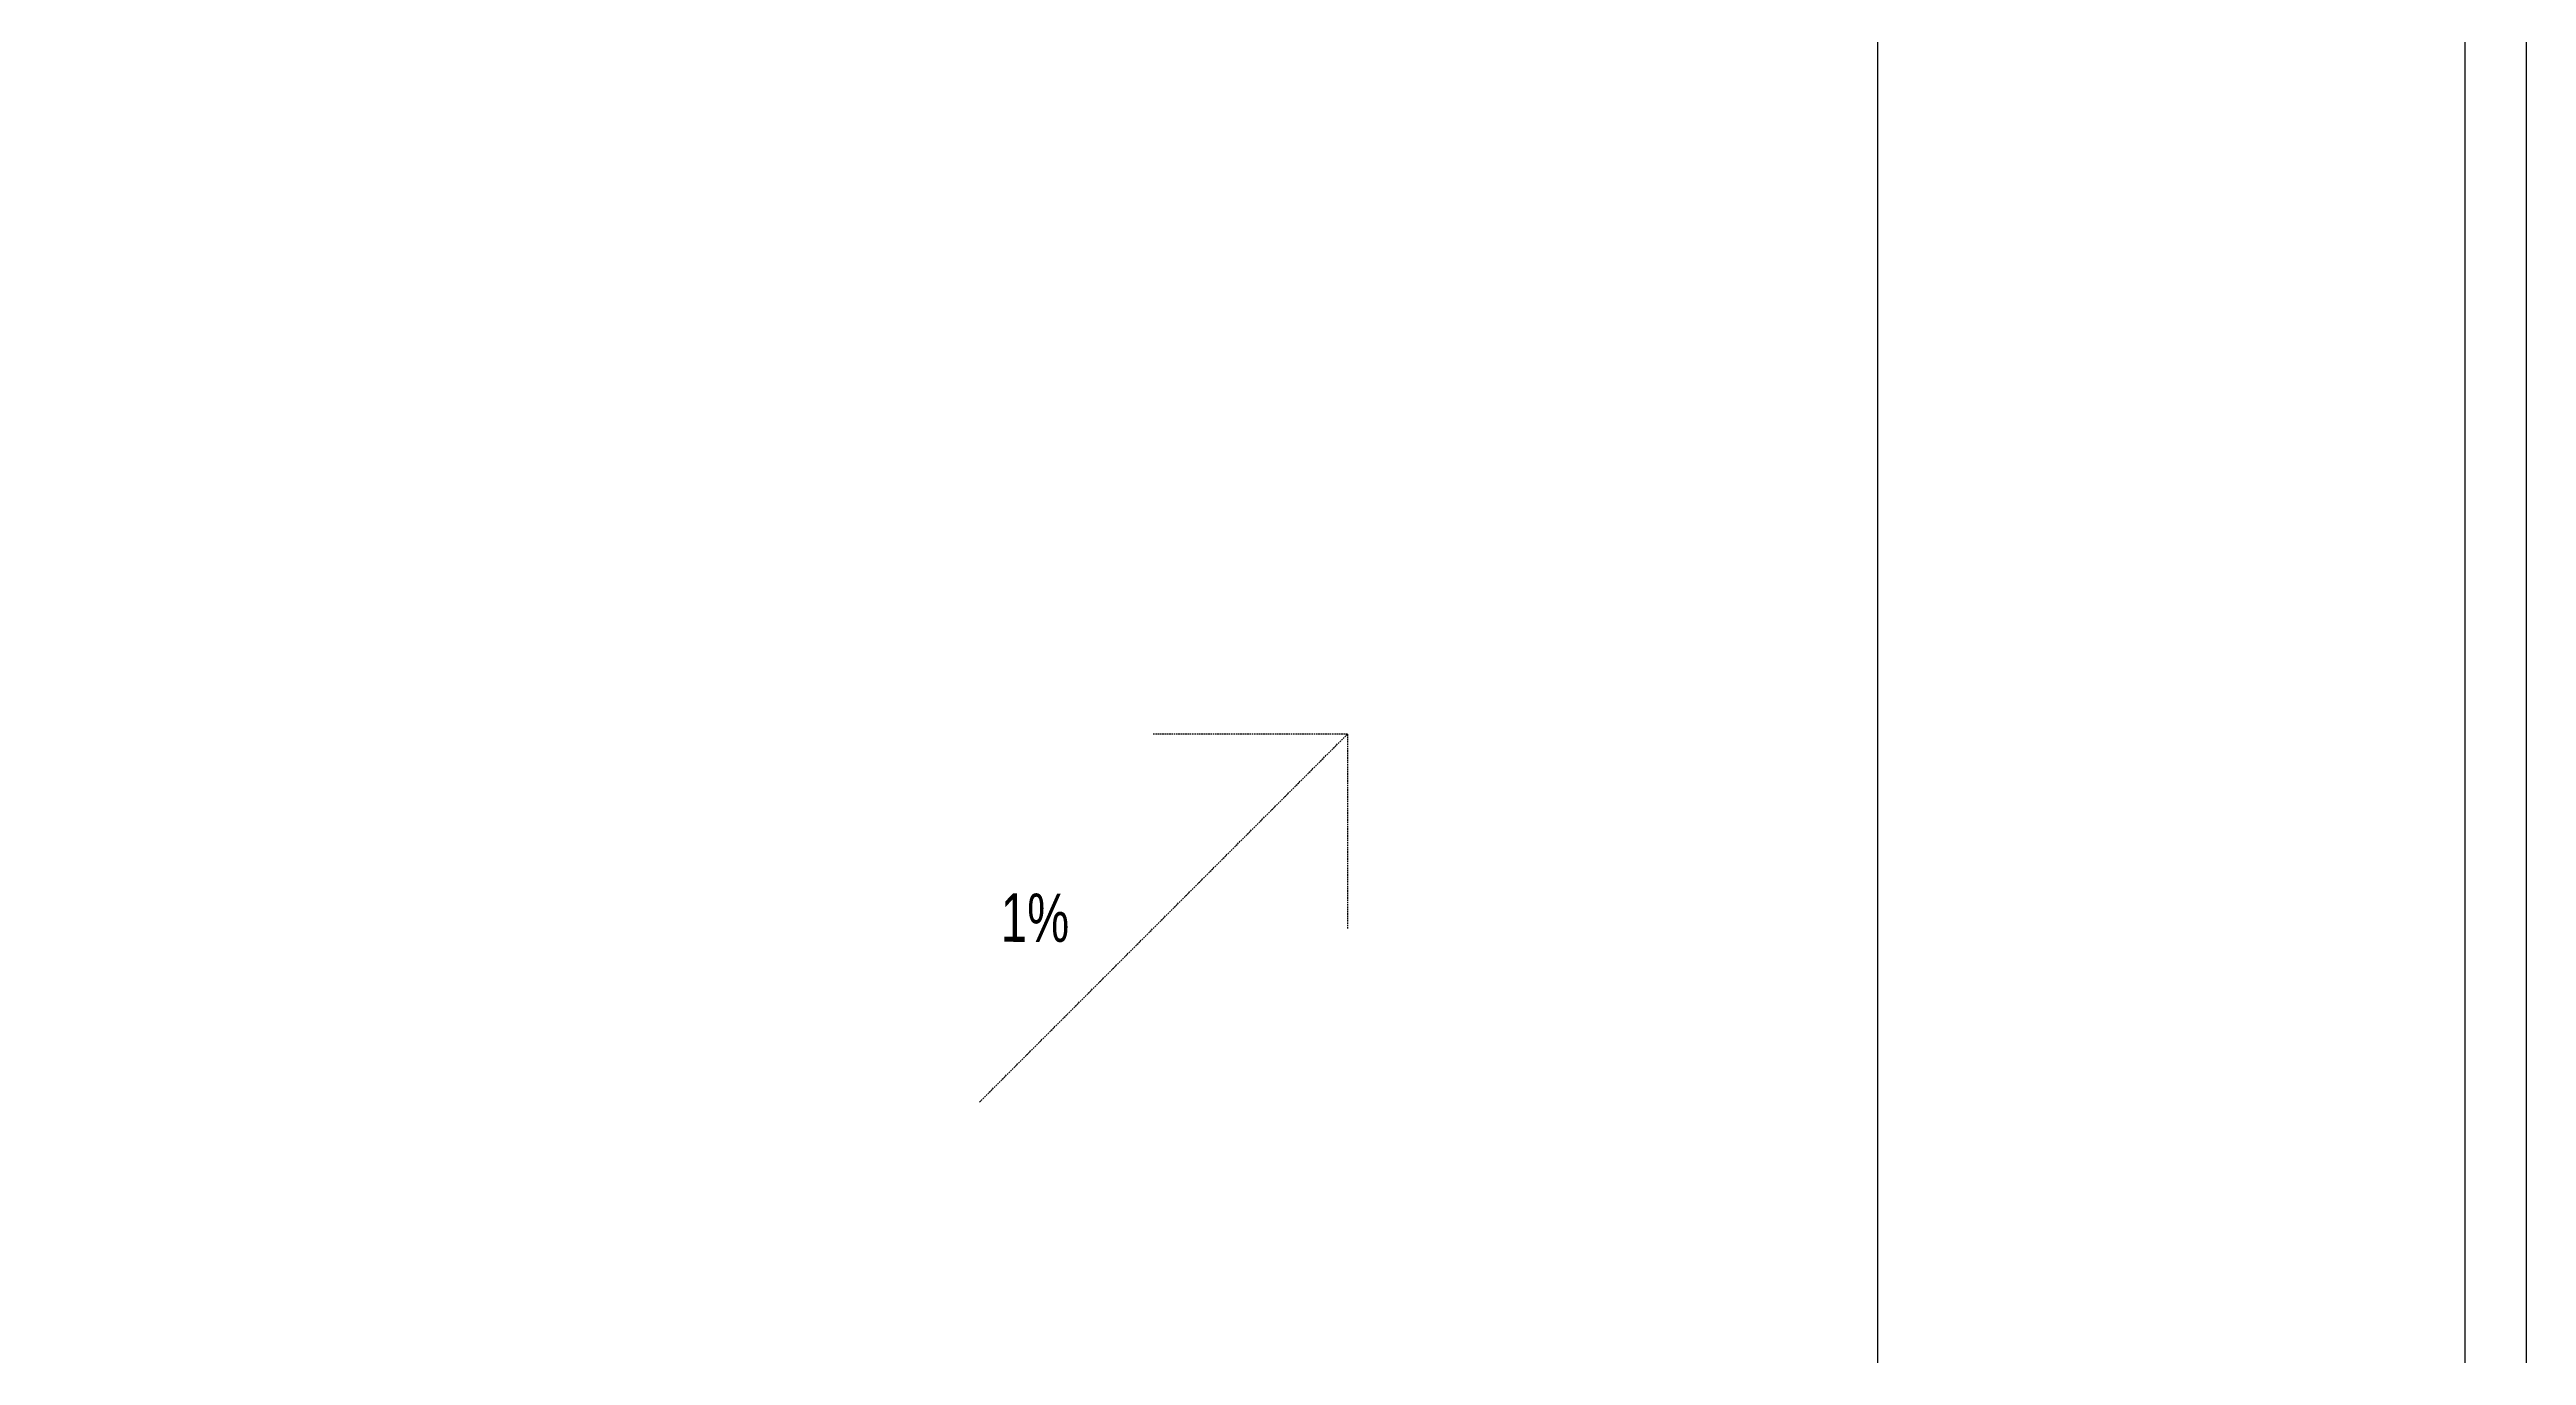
# Model space of a CAD drawing. Header units: millimetres. Extents: x -3782782348 to 131293, y -36553 to 57271.
# Drawn here: x 127742 to 128552, y -25149 to -24722 of the extents above; entities that cross this region are included whole.
import ezdxf

# ---------------------------------------------------------------- set-up
doc = ezdxf.new("R2010")
doc.units = ezdxf.units.MM
doc.header["$LTSCALE"] = 0.01
doc.linetypes.add('HIDDEN', pattern=[0.375, 0.25, -0.125])
doc.layers.get('Defpoints').update_dxf_attribs({"color": 253})
for name, color, linetype in [('X_Esterno', 8, 'Continuous'), ('X_Proiezini', 1, 'Continuous'), ('X_quote 1', 253, 'Continuous'), ('X_TESTI', 253, 'Continuous')]:
    doc.layers.add(name, color=color, linetype=linetype)
doc.styles.add('QUOTE', font='simplex.shx', dxfattribs={"width": 0.7})
doc.styles.get("Standard").update_dxf_attribs({"font": 'arial.ttf'})
doc.dimstyles.get("Standard").update_dxf_attribs({"dimscale": 0, "dimtxt": 0.18, "dimasz": 0.18, "dimexe": 0.18, "dimexo": 0.0625, "dimgap": 0.09, "dimtad": 1, "dimdec": 0, "dimzin": 0, "dimdsep": 46, "dimtxsty": 'Standard', "dimcen": 0.09, "dimclrd": 256, "dimclre": 256, "dimclrt": 5, "dimadec": 0, "dimazin": 0, "dimtfac": 1, "dimtdec": 0, "dimtix": 1, "dimtofl": 0, "dimtmove": 2, "dimatfit": 3, "dimfxl": 1, "dimtolj": 1, "dimtzin": 0, "dimarcsym": 0})

# ---------------------------------------------------------------- blocks, each defined once
blk = doc.blocks.new('*D408')
at = {"layer": 'Defpoints', "color": 0, "transparency": 16777216}
for p in [(128354.76, -24531.1, 0), (128339.76, -29350.08), (128354.76, -29350.08, 0)]:
    blk.add_point(p, dxfattribs=at)
at = {"layer": 'X_quote 1', "lineweight": -2, "transparency": 16777216}
for p, q in [((128354.7, -24531.1), (128339.58, -24531.1)), ((128339.76, -24531.28), (128339.76, -29349.9)), ((128354.7, -29350.08), (128339.58, -29350.08))]:
    blk.add_line(p, q, dxfattribs=at)
at = {"layer": 'X_quote 1', "transparency": 16777216}
for points in [[(128339.73, -24531.28), (128339.79, -24531.28), (128339.76, -24531.1)], [(128339.73, -29349.9), (128339.79, -29349.9), (128339.76, -29350.08)]]:
    blk.add_solid(points, dxfattribs=at)
at = {"layer": 'X_quote 1', "color": 5, "transparency": 16777216, "insert": (128339.58, -26940.59), "char_height": 0.18, "attachment_point": 5, "rotation": 90}
blk.add_mtext('\\A1;4819', dxfattribs=at)

msp = doc.modelspace()

# ---------------------------------------------------------------- linework, layer by layer
at = {"layer": 'X_Esterno', "elevation": 0}
msp.add_lwpolyline([(127742.27, -29330.08), (128531.81, -29330.08), (128531.81, -24549.36), (128234.2, -24549.36)], dxfattribs=at)
at = {"layer": 'X_Proiezini', "linetype": 'HIDDEN', "ltscale": 200}
for p, q in [((128046.24, -25066.01, 0), (128166.44, -24945.8, 0)), ((128166.44, -24945.8, 0), (128102.8, -24945.8, 0)), ((128166.44, -24945.8, 0), (128166.44, -25009.44, 0))]:
    msp.add_line(p, q, dxfattribs=at)
at = {"layer": 'X_Proiezini', "ltscale": 0.5, "elevation": 0}
msp.add_lwpolyline([(128551.81, -29351.07), (128551.81, -24531.05), (128531.73, -24531.05)], dxfattribs=at)

# ---------------------------------------------------------------- texts
at = {"layer": 'X_TESTI', "insert": (128075.52, -25013.83, 0), "char_height": 1.4515, "width": 214.705, "attachment_point": 9, "rotation": 359.85091, "style": 'QUOTE'}
msp.add_mtext('{\\fArial|b0|i0|c0|p34;\\H10.9x;1%}', dxfattribs=at)

# ---------------------------------------------------------------- dimensions: what is measured, and where the dimension line sits
at = {"layer": 'X_quote 1'}
dim = msp.add_linear_dim(base=(128339.76, -29350.08), p1=(128354.76, -24531.1, 0), p2=(128354.76, -29350.08, 0), angle=90, dimstyle='Standard', override={"dimscale": 1}, dxfattribs=at)
dim.commit()
dim.dimension.update_dxf_attribs({"geometry": '*D408', "text_midpoint": (128339.58, -26940.59)})

doc.saveas('drawing.dxf')
